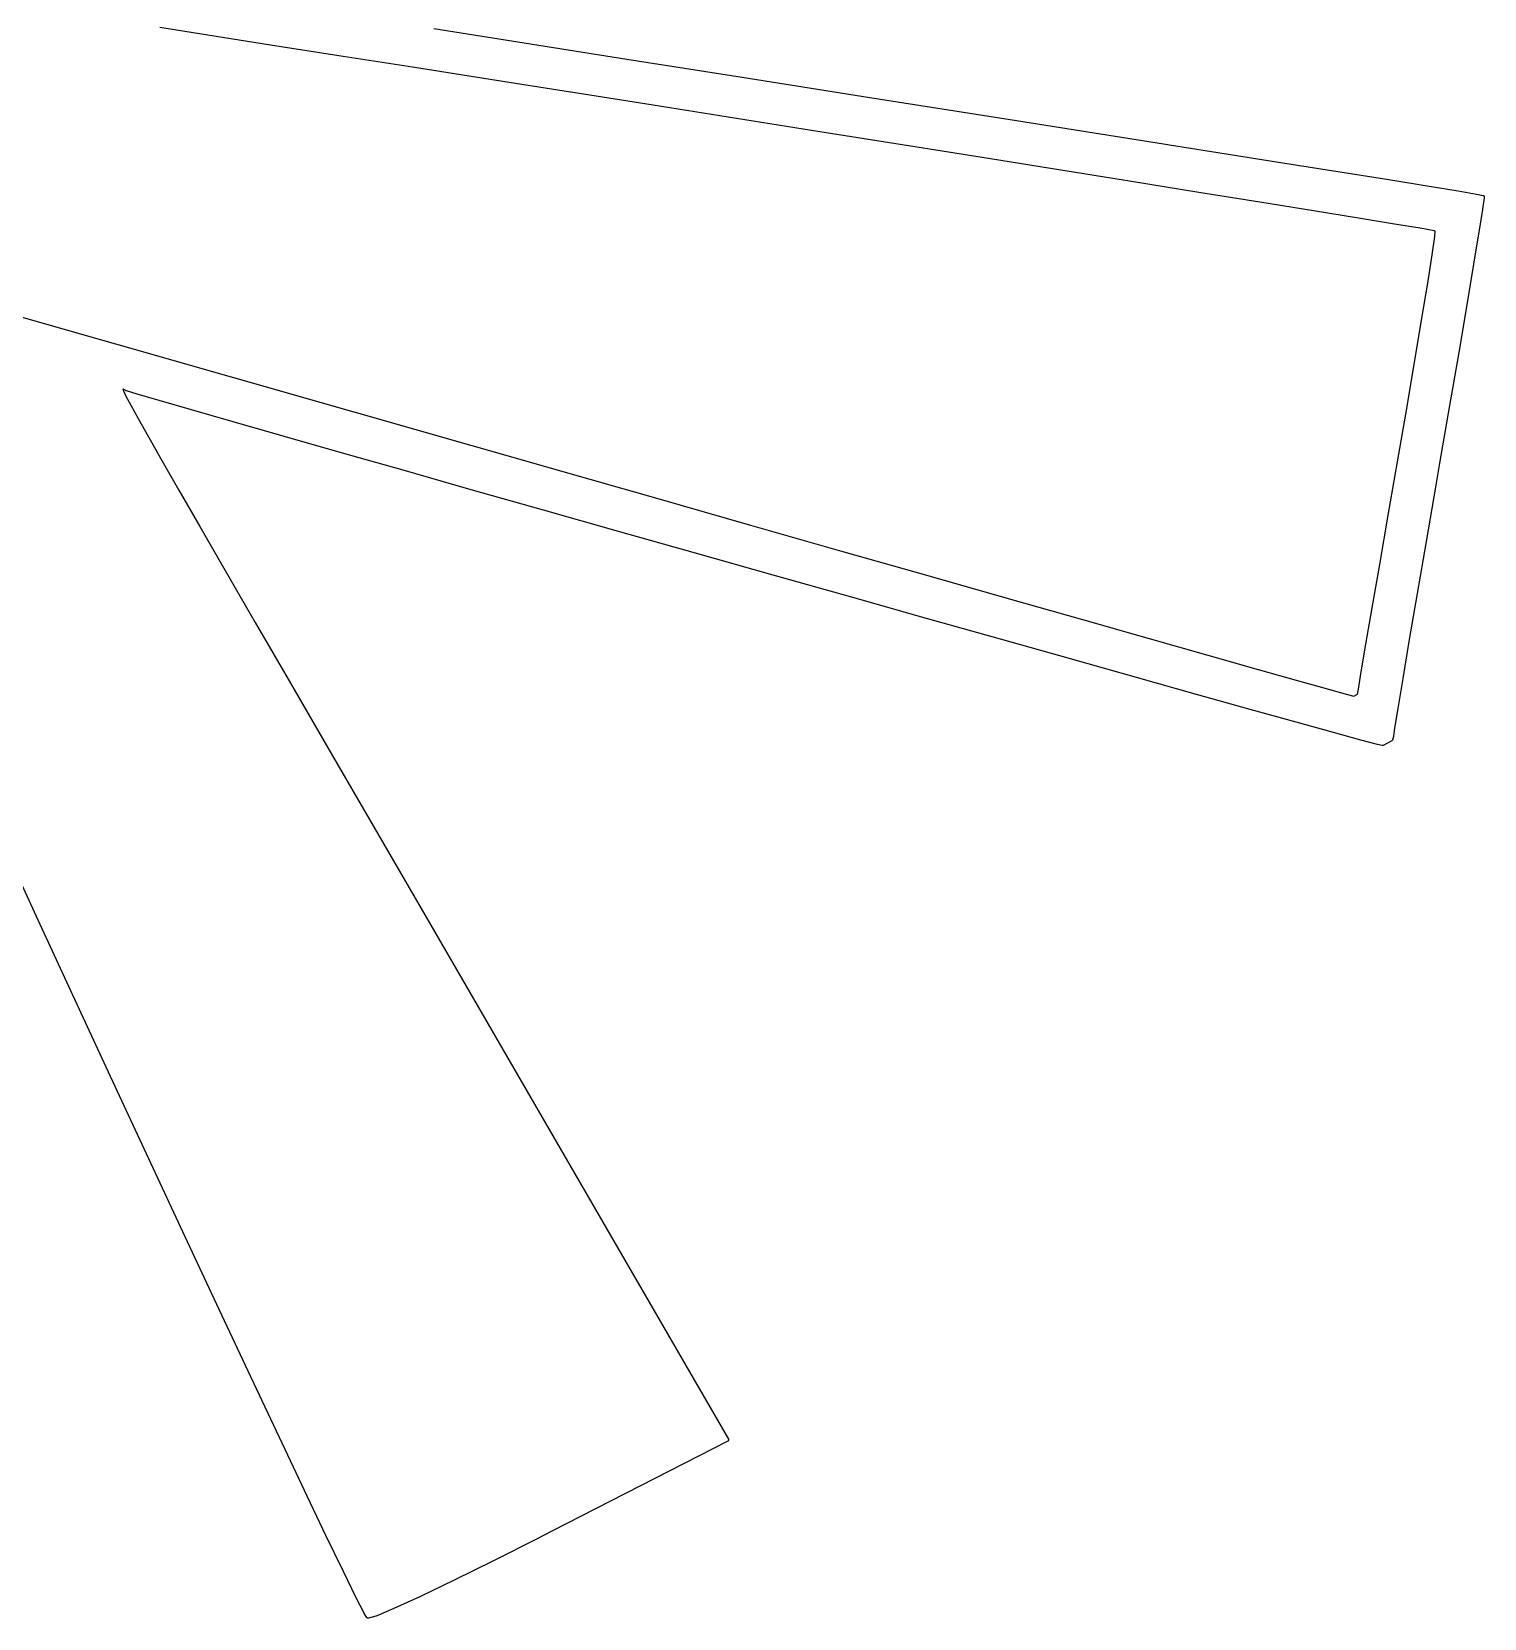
# Model space of a CAD drawing. Extents: x -3.12 to 3.12, y 0.23 to 7.74.
# Drawn here: x 0.0282 to 0.2421, y 3.779 to 4.0127 of the extents above; entities that cross this region are included whole.
import ezdxf

# ---------------------------------------------------------------- set-up
doc = ezdxf.new("R2010")
doc.units = 0
doc.header["$MEASUREMENT"] = 0
doc.layers.add('BLACK', color=7, linetype='CONTINUOUS')

msp = doc.modelspace()

# ---------------------------------------------------------------- linework, layer by layer
at = {"layer": 'BLACK', "linetype": 'CONTINUOUS'}
for p, q in [((0.05294, 4.01235), (0.04707, 4.0133)), ((0.08741, 4.01317), (0.10074, 4.01105)), ((0.05417, 4.01216), (0.05294, 4.01235)), ((0.05294, 4.01235), (0.05294, 4.01235)), ((0.05294, 4.01235), (0.05294, 4.01235)), ((0.06337, 4.01072), (0.05417, 4.01216)), ((0.05417, 4.01216), (0.05417, 4.01216)), ((0.05417, 4.01216), (0.05417, 4.01216)), ((0.07346, 4.00914), (0.06337, 4.01072)), ((0.06337, 4.01072), (0.06337, 4.01072)), ((0.10074, 4.01105), (0.11587, 4.00866)), ((0.0843, 4.00744), (0.07346, 4.00914)), ((0.07346, 4.00914), (0.07346, 4.00914)), ((0.11587, 4.00866), (0.11587, 4.00866)), ((0.11587, 4.00866), (0.13282, 4.00598)), ((0.09572, 4.00563), (0.0843, 4.00744)), ((0.0843, 4.00744), (0.0843, 4.00744)), ((0.13282, 4.00598), (0.13282, 4.00598)), ((0.13282, 4.00598), (0.15161, 4.003)), ((0.10758, 4.00376), (0.09572, 4.00563)), ((0.10759, 4.00376), (0.10758, 4.00376)), ((0.11973, 4.00184), (0.10759, 4.00376)), ((0.13202, 3.99989), (0.11973, 4.00184)), ((0.15161, 4.003), (0.17228, 3.99974)), ((0.14429, 3.99794), (0.13202, 3.99989)), ((0.17228, 3.99974), (0.19486, 3.99617)), ((0.15639, 3.99601), (0.14429, 3.99794)), ((0.16817, 3.99413), (0.15639, 3.99601)), ((0.15639, 3.99601), (0.15639, 3.99601)), ((0.17947, 3.99233), (0.16817, 3.99413)), ((0.16817, 3.99413), (0.16817, 3.99413)), ((0.19486, 3.99617), (0.19576, 3.99603)), ((0.19576, 3.99603), (0.19576, 3.99603)), ((0.19576, 3.99603), (0.20503, 3.99456)), ((0.20503, 3.99456), (0.20503, 3.99456)), ((0.20503, 3.99456), (0.20503, 3.99456)), ((0.20503, 3.99456), (0.21366, 3.99319)), ((0.19015, 3.99062), (0.17947, 3.99233)), ((0.17947, 3.99233), (0.17947, 3.99233)), ((0.21366, 3.99319), (0.21366, 3.99319)), ((0.21366, 3.99319), (0.21366, 3.99319)), ((0.21366, 3.99319), (0.22149, 3.99194)), ((0.22149, 3.99194), (0.22149, 3.99194)), ((0.22149, 3.99194), (0.22149, 3.99194)), ((0.22149, 3.99194), (0.22832, 3.99084)), ((0.20006, 3.98902), (0.19015, 3.99062)), ((0.19015, 3.99062), (0.19015, 3.99062)), ((0.22832, 3.99084), (0.22832, 3.99084)), ((0.22832, 3.99084), (0.22832, 3.99084)), ((0.22832, 3.99084), (0.23397, 3.98992)), ((0.23397, 3.98992), (0.23397, 3.98992)), ((0.23397, 3.98992), (0.23397, 3.98992)), ((0.23397, 3.98992), (0.23824, 3.98922)), ((0.20904, 3.98758), (0.20006, 3.98902)), ((0.20006, 3.98902), (0.20006, 3.98902)), ((0.21694, 3.9863), (0.20904, 3.98758)), ((0.20904, 3.98758), (0.20904, 3.98758)), ((0.23824, 3.98922), (0.23824, 3.98922)), ((0.23824, 3.98922), (0.23824, 3.98922)), ((0.23824, 3.98922), (0.24096, 3.98877)), ((0.24096, 3.98877), (0.24096, 3.98876)), ((0.24096, 3.98876), (0.24096, 3.98876)), ((0.24096, 3.98876), (0.24194, 3.98858)), ((0.24209, 3.98819), (0.24185, 3.98652)), ((0.24194, 3.98858), (0.24199, 3.98855)), ((0.24199, 3.98855), (0.24205, 3.98852)), ((0.24205, 3.98852), (0.24205, 3.98851)), ((0.24205, 3.98851), (0.24206, 3.9885)), ((0.24206, 3.9885), (0.24208, 3.98844)), ((0.24208, 3.98844), (0.2421, 3.98838)), ((0.24209, 3.98821), (0.24208, 3.9882)), ((0.24208, 3.9882), (0.24209, 3.98819)), ((0.2421, 3.98838), (0.24209, 3.98821)), ((0.2236, 3.98522), (0.21694, 3.9863)), ((0.21694, 3.9863), (0.21694, 3.9863)), ((0.22889, 3.98435), (0.2236, 3.98522)), ((0.24185, 3.98651), (0.24135, 3.98345)), ((0.24185, 3.98652), (0.24185, 3.98652)), ((0.24185, 3.98652), (0.24185, 3.98651)), ((0.23264, 3.98373), (0.22889, 3.98435)), ((0.22889, 3.98435), (0.22889, 3.98435)), ((0.2347, 3.98337), (0.23264, 3.98373)), ((0.23443, 3.97981), (0.23482, 3.9825)), ((0.23489, 3.98332), (0.2347, 3.98337)), ((0.23482, 3.9825), (0.23489, 3.98332)), ((0.24132, 3.9832), (0.24053, 3.97844)), ((0.24132, 3.9832), (0.24131, 3.9832)), ((0.24131, 3.9832), (0.24132, 3.9832)), ((0.24135, 3.98345), (0.24132, 3.9832)), ((-0.00133, 3.97868), (0.11041, 3.94676)), ((0.23377, 3.97562), (0.23443, 3.97981)), ((0.24053, 3.97844), (0.23952, 3.97246)), ((0.24053, 3.97844), (0.24053, 3.97844)), ((0.24053, 3.97844), (0.24053, 3.97844)), ((0.23287, 3.97017), (0.23377, 3.97562)), ((0.23952, 3.97246), (0.23833, 3.96544)), ((0.23952, 3.97246), (0.23952, 3.97246)), ((0.23952, 3.97246), (0.23952, 3.97246)), ((0.23179, 3.96368), (0.23287, 3.97017)), ((0.23833, 3.96544), (0.23698, 3.9576)), ((0.23833, 3.96544), (0.23833, 3.96544)), ((0.23833, 3.96544), (0.23833, 3.96544)), ((0.23054, 3.95635), (0.23179, 3.96368)), ((0.23179, 3.96368), (0.23179, 3.96368)), ((0.0417, 3.96003), (0.04162, 3.96009)), ((0.04162, 3.96009), (0.04169, 3.95987)), ((0.04169, 3.95987), (0.0421, 3.95902)), ((0.04171, 3.96003), (0.0417, 3.96003)), ((0.04199, 3.95986), (0.04171, 3.96003)), ((0.04171, 3.96003), (0.04171, 3.96003)), ((0.042, 3.95986), (0.04199, 3.95986)), ((0.04201, 3.95985), (0.042, 3.95986)), ((0.04214, 3.9598), (0.04201, 3.95985)), ((0.04215, 3.9598), (0.04214, 3.9598)), ((0.04216, 3.95979), (0.04215, 3.9598)), ((0.04373, 3.95931), (0.04216, 3.95979)), ((0.04698, 3.95836), (0.04373, 3.95931)), ((0.04373, 3.95931), (0.04373, 3.95931)), ((0.04373, 3.95931), (0.04373, 3.95931)), ((0.0421, 3.95902), (0.04282, 3.95765)), ((0.04282, 3.95765), (0.0439, 3.95569)), ((0.05175, 3.95698), (0.04698, 3.95836)), ((0.04698, 3.95836), (0.04698, 3.95836)), ((0.04698, 3.95836), (0.04698, 3.95836)), ((0.05788, 3.95522), (0.05175, 3.95698)), ((0.05175, 3.95698), (0.05175, 3.95698)), ((0.05175, 3.95698), (0.05175, 3.95698)), ((0.23698, 3.9576), (0.23552, 3.94914)), ((0.23698, 3.9576), (0.23698, 3.9576)), ((0.23698, 3.9576), (0.23698, 3.9576)), ((0.0439, 3.95569), (0.0454, 3.95301)), ((0.06523, 3.95312), (0.05788, 3.95522)), ((0.05788, 3.95522), (0.05788, 3.95522)), ((0.05788, 3.95522), (0.05788, 3.95522)), ((0.22933, 3.94934), (0.23054, 3.95635)), ((0.0454, 3.95301), (0.0454, 3.95301)), ((0.0454, 3.95301), (0.04738, 3.94954)), ((0.07362, 3.95072), (0.06523, 3.95312)), ((0.06523, 3.95312), (0.06523, 3.95312)), ((0.06523, 3.95312), (0.06523, 3.95312)), ((0.08292, 3.94808), (0.07362, 3.95072)), ((0.07362, 3.95072), (0.07362, 3.95072)), ((0.07362, 3.95072), (0.07362, 3.95072)), ((0.04738, 3.94954), (0.04989, 3.94517)), ((0.09295, 3.94522), (0.08292, 3.94808)), ((0.08292, 3.94808), (0.08292, 3.94808)), ((0.08292, 3.94808), (0.08292, 3.94808)), ((0.22796, 3.94146), (0.22933, 3.94934)), ((0.23552, 3.94914), (0.23496, 3.9459)), ((0.23552, 3.94914), (0.23552, 3.94914)), ((0.23552, 3.94914), (0.23552, 3.94914)), ((0.04989, 3.94517), (0.05298, 3.9398)), ((0.10357, 3.94221), (0.09295, 3.94522)), ((0.09295, 3.94522), (0.09295, 3.94522)), ((0.11041, 3.94676), (0.12007, 3.944)), ((0.23496, 3.9459), (0.23352, 3.93758)), ((0.23496, 3.9459), (0.23496, 3.9459)), ((0.12007, 3.944), (0.12007, 3.944)), ((0.12007, 3.944), (0.13407, 3.94)), ((0.11462, 3.93908), (0.10357, 3.94221)), ((0.10357, 3.94221), (0.10357, 3.94221)), ((0.10357, 3.94221), (0.10357, 3.94221)), ((0.2267, 3.93421), (0.22796, 3.94146)), ((0.22796, 3.94146), (0.22796, 3.94146)), ((0.05298, 3.9398), (0.05671, 3.93333)), ((0.12594, 3.93587), (0.11462, 3.93908)), ((0.11462, 3.93908), (0.11462, 3.93908)), ((0.13407, 3.94), (0.13407, 3.94)), ((0.13407, 3.94), (0.14747, 3.93618)), ((0.13738, 3.93264), (0.12594, 3.93587)), ((0.12594, 3.93587), (0.12594, 3.93587)), ((0.14747, 3.93618), (0.14747, 3.93618)), ((0.14747, 3.93618), (0.16016, 3.93257)), ((0.23352, 3.93758), (0.23221, 3.92992)), ((0.2256, 3.9278), (0.2267, 3.93421)), ((0.2267, 3.93421), (0.2267, 3.93421)), ((0.2267, 3.93421), (0.2267, 3.93421)), ((0.05671, 3.93333), (0.06115, 3.92566)), ((0.14879, 3.92942), (0.13738, 3.93264)), ((0.13738, 3.93264), (0.13738, 3.93264)), ((0.13738, 3.93264), (0.13738, 3.93264)), ((0.16016, 3.93257), (0.16016, 3.93257)), ((0.16016, 3.93257), (0.17202, 3.92919)), ((0.15999, 3.92626), (0.14879, 3.92942)), ((0.14879, 3.92942), (0.14879, 3.92942)), ((0.17202, 3.92919), (0.17202, 3.92919)), ((0.17202, 3.92919), (0.18292, 3.92609)), ((0.23221, 3.92992), (0.23105, 3.92314)), ((0.22468, 3.92245), (0.2256, 3.9278)), ((0.2256, 3.9278), (0.2256, 3.9278)), ((0.2256, 3.9278), (0.2256, 3.9278)), ((0.06115, 3.92566), (0.06115, 3.92566)), ((0.06115, 3.92566), (0.06633, 3.9167)), ((0.17085, 3.92319), (0.15999, 3.92626)), ((0.15999, 3.92626), (0.15999, 3.92626)), ((0.18292, 3.92609), (0.18292, 3.92609)), ((0.18292, 3.92609), (0.19276, 3.92329)), ((0.17085, 3.92319), (0.17085, 3.92319)), ((0.1812, 3.92028), (0.17085, 3.92319)), ((0.19276, 3.92329), (0.19276, 3.92329)), ((0.19276, 3.92329), (0.20142, 3.92083)), ((0.22399, 3.9184), (0.22468, 3.92245)), ((0.22468, 3.92245), (0.22468, 3.92245)), ((0.22468, 3.92245), (0.22468, 3.92245)), ((0.23105, 3.92314), (0.23009, 3.91743)), ((0.23105, 3.92314), (0.23105, 3.92314)), ((0.19088, 3.91756), (0.1812, 3.92028)), ((0.1812, 3.92028), (0.1812, 3.92028)), ((0.20142, 3.92083), (0.20142, 3.92083)), ((0.20142, 3.92083), (0.20879, 3.91875)), ((0.19975, 3.91507), (0.19088, 3.91756)), ((0.19088, 3.91756), (0.19088, 3.91756)), ((0.19088, 3.91756), (0.19088, 3.91756)), ((0.20879, 3.91875), (0.21474, 3.91706)), ((0.21474, 3.91706), (0.21474, 3.91706)), ((0.21474, 3.91706), (0.21916, 3.91582)), ((0.22357, 3.91585), (0.22399, 3.9184)), ((0.22399, 3.9184), (0.22399, 3.9184)), ((0.22399, 3.9184), (0.22399, 3.9184)), ((0.23009, 3.91743), (0.22936, 3.91301)), ((0.06633, 3.9167), (0.06633, 3.9167)), ((0.06633, 3.9167), (0.07233, 3.90635)), ((0.20765, 3.91286), (0.19975, 3.91507)), ((0.19975, 3.91507), (0.19975, 3.91507)), ((0.19975, 3.91507), (0.19975, 3.91507)), ((0.21916, 3.91582), (0.22194, 3.91505)), ((0.22194, 3.91505), (0.22289, 3.9148)), ((0.22289, 3.9148), (0.22345, 3.91512)), ((0.22345, 3.91512), (0.22357, 3.91585)), ((0.22357, 3.91585), (0.22357, 3.91585)), ((0.22357, 3.91585), (0.22357, 3.91585)), ((0.21441, 3.91097), (0.20765, 3.91286)), ((0.20765, 3.91286), (0.20765, 3.91286)), ((0.20765, 3.91286), (0.20765, 3.91286)), ((0.22936, 3.91301), (0.22889, 3.9101)), ((0.21989, 3.90945), (0.21441, 3.91097)), ((0.21441, 3.91097), (0.21441, 3.91097)), ((0.21441, 3.91097), (0.21441, 3.91097)), ((0.22889, 3.9101), (0.22873, 3.9089)), ((0.22392, 3.90834), (0.21989, 3.90945)), ((0.21989, 3.90945), (0.21989, 3.90945)), ((0.21989, 3.90945), (0.21989, 3.90945)), ((0.22393, 3.90834), (0.22392, 3.90834)), ((0.22636, 3.90769), (0.22393, 3.90834)), ((0.22393, 3.90834), (0.22393, 3.90834)), ((0.22637, 3.90769), (0.22636, 3.90769)), ((0.22706, 3.90752), (0.22637, 3.90769)), ((0.22637, 3.90769), (0.22637, 3.90769)), ((0.22847, 3.90822), (0.2272, 3.90754)), ((0.22852, 3.90828), (0.22847, 3.90822)), ((0.22847, 3.90822), (0.22847, 3.90822)), ((0.22847, 3.90822), (0.22847, 3.90822)), ((0.22857, 3.90833), (0.22852, 3.90828)), ((0.22872, 3.90888), (0.22857, 3.90834)), ((0.22857, 3.90834), (0.22857, 3.90834)), ((0.22857, 3.90834), (0.22857, 3.90833)), ((0.22873, 3.9089), (0.22872, 3.90889)), ((0.22872, 3.90889), (0.22872, 3.90888)), ((0.07233, 3.90635), (0.07919, 3.8945)), ((0.22713, 3.90753), (0.22706, 3.90752)), ((0.2272, 3.90754), (0.22713, 3.90753)), ((0.02918, 3.88182), (0.02353, 3.89401)), ((0.07919, 3.8945), (0.08697, 3.88106)), ((0.034, 3.87139), (0.02918, 3.88182)), ((0.02918, 3.88182), (0.02918, 3.88182)), ((0.08697, 3.88106), (0.13082, 3.80533)), ((0.03984, 3.85878), (0.034, 3.87139)), ((0.034, 3.87139), (0.034, 3.87139)), ((0.04547, 3.84667), (0.03984, 3.85878)), ((0.03984, 3.85878), (0.03984, 3.85878)), ((0.03984, 3.85878), (0.03984, 3.85878)), ((0.05082, 3.83518), (0.04547, 3.84667)), ((0.04547, 3.84667), (0.04547, 3.84667)), ((0.04547, 3.84667), (0.04547, 3.84667)), ((0.05584, 3.82443), (0.05082, 3.83518)), ((0.05082, 3.83518), (0.05082, 3.83518)), ((0.05082, 3.83518), (0.05082, 3.83518)), ((0.06048, 3.81453), (0.05584, 3.82443)), ((0.05584, 3.82443), (0.05584, 3.82443)), ((0.05584, 3.82443), (0.05584, 3.82443)), ((0.06049, 3.81453), (0.06048, 3.81453)), ((0.06469, 3.80561), (0.06049, 3.81453)), ((0.06049, 3.81453), (0.06049, 3.81453)), ((0.0684, 3.79778), (0.06469, 3.80561)), ((0.06469, 3.80561), (0.06469, 3.80561)), ((0.06469, 3.80561), (0.06469, 3.80561)), ((0.13074, 3.80505), (0.10483, 3.79179)), ((0.13075, 3.80506), (0.13074, 3.80506)), ((0.13074, 3.80506), (0.13074, 3.80505)), ((0.13079, 3.80512), (0.13075, 3.80506)), ((0.13084, 3.80517), (0.13079, 3.80512)), ((0.13082, 3.80533), (0.13082, 3.80532)), ((0.13082, 3.80532), (0.13082, 3.80532)), ((0.13082, 3.80532), (0.13083, 3.80525)), ((0.13083, 3.80525), (0.13084, 3.80518)), ((0.13084, 3.80518), (0.13084, 3.80517)), ((0.13084, 3.80517), (0.13084, 3.80517)), ((0.07155, 3.79116), (0.0684, 3.79778)), ((0.0684, 3.79778), (0.0684, 3.79778)), ((0.0684, 3.79778), (0.0684, 3.79778)), ((0.07155, 3.79115), (0.07155, 3.79116)), ((0.07411, 3.78586), (0.07155, 3.79115)), ((0.07155, 3.79115), (0.07155, 3.79115)), ((0.10483, 3.79179), (0.10265, 3.79068)), ((0.10483, 3.79179), (0.10483, 3.79179)), ((0.10483, 3.79179), (0.10483, 3.79179)), ((0.10265, 3.79068), (0.09623, 3.78745)), ((0.10265, 3.79068), (0.10265, 3.79068)), ((0.10265, 3.79068), (0.10265, 3.79068)), ((0.09623, 3.78745), (0.09043, 3.78459)), ((0.09623, 3.78745), (0.09623, 3.78745)), ((0.09623, 3.78745), (0.09623, 3.78745)), ((0.076, 3.782), (0.07411, 3.78586)), ((0.07411, 3.78586), (0.07411, 3.78586)), ((0.07411, 3.78586), (0.07411, 3.78586)), ((0.09043, 3.78459), (0.08547, 3.7822)), ((0.09043, 3.78459), (0.09043, 3.78459)), ((0.09043, 3.78459), (0.09043, 3.78459)), ((0.07718, 3.7797), (0.076, 3.782)), ((0.076, 3.782), (0.076, 3.782)), ((0.076, 3.782), (0.076, 3.782)), ((0.08546, 3.7822), (0.08156, 3.7804)), ((0.08547, 3.7822), (0.08546, 3.7822)), ((0.08546, 3.7822), (0.08546, 3.7822)), ((0.07719, 3.77969), (0.07718, 3.7797)), ((0.07718, 3.7797), (0.07718, 3.7797)), ((0.07758, 3.77906), (0.07719, 3.77969)), ((0.07891, 3.77928), (0.0778, 3.77897)), ((0.07892, 3.77929), (0.07891, 3.77928)), ((0.07893, 3.77929), (0.07892, 3.77929)), ((0.08155, 3.7804), (0.07893, 3.77929)), ((0.08156, 3.7804), (0.08155, 3.7804)), ((0.08156, 3.7804), (0.08156, 3.7804)), ((0.07762, 3.77903), (0.07758, 3.77906)), ((0.07765, 3.77899), (0.07762, 3.77903)), ((0.07768, 3.77899), (0.07765, 3.77899)), ((0.0777, 3.77897), (0.07768, 3.77899)), ((0.07775, 3.77898), (0.0777, 3.77897)), ((0.0778, 3.77897), (0.07775, 3.77898))]:
    msp.add_line(p, q, dxfattribs=at)

doc.saveas('drawing.dxf')
